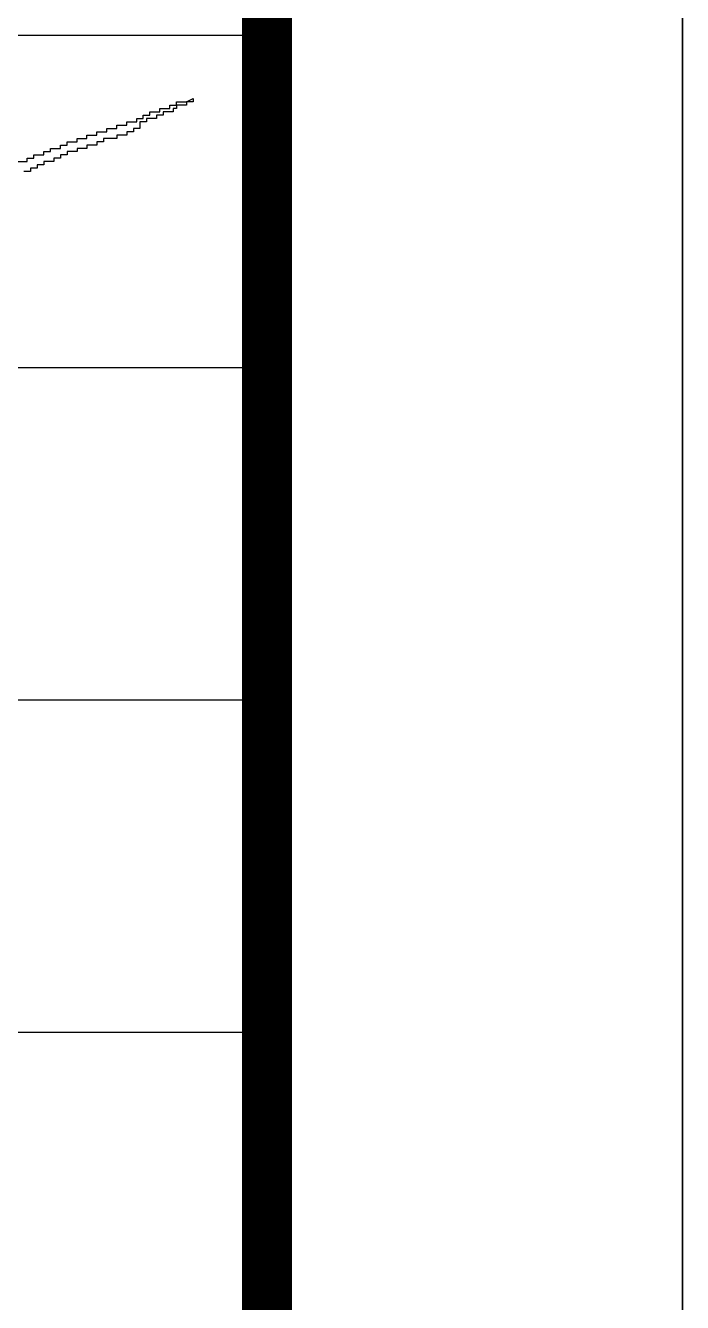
# Model space of a CAD drawing. Header units: millimetres. Extents: x 434053 to 1059003, y -2417481 to 936527.
# Drawn here: x 545305 to 545621, y -2323073 to -2322458 of the extents above; entities that cross this region are included whole.
import ezdxf

# ---------------------------------------------------------------- set-up
doc = ezdxf.new("R2010")
doc.units = ezdxf.units.MM
doc.header["$LTSCALE"] = 1000
doc.header["$MEASUREMENT"] = 0
for name, color, linetype in [('A-ANNO-TTLB', 7, 'Continuous'), ('PUB_TITLE', 4, 'Continuous'), ('TITLIN', 7, 'Continuous'), ('图框层', 3, 'Continuous'), ('电子签名', 6, 'Continuous')]:
    doc.layers.add(name, color=color, linetype=linetype)

# ---------------------------------------------------------------- blocks, each defined once
blk = doc.blocks.new('A$C6C634642')
at = {"linetype": 'Continuous'}
blk.add_lwpolyline([(965000, 270000), (980000, 270000), (980000, 275000), (990000, 275000), (990000, 280000), (1005000, 280000), (1005000, 285000), (1015000, 285000), (1015000, 290000), (1030000, 290000), (1030000, 295000), (1040000, 295000), (1040000, 300000), (1055000, 300000), (1055000, 305000), (1070000, 305000), (1070000, 310000), (1085000, 310000), (1085000, 315000), (1100000, 315000), (1100000, 320000), (1115000, 320000), (1115000, 325000), (1130000, 325000), (1130000, 330000), (1145000, 330000), (1145000, 335000), (1155000, 335000), (1155000, 340000), (1165000, 340000), (1165000, 345000), (1180000, 345000), (1180000, 350000), (1195000, 350000), (1195000, 355000), (1205000, 355000), (1205000, 360000), (1220000, 360000), (1230000, 365000), (1230000, 360000), (1225000, 360000), (1220000, 360000), (1220000, 355000), (1215000, 355000), (1210000, 355000), (1205000, 355000), (1205000, 350000), (1200000, 350000), (1200000, 345000), (1195000, 345000), (1190000, 345000), (1185000, 345000), (1185000, 340000), (1180000, 340000), (1175000, 340000), (1175000, 335000), (1170000, 335000), (1165000, 335000), (1160000, 335000), (1160000, 330000), (1155000, 330000), (1150000, 330000), (1150000, 325000), (1150000, 320000), (1145000, 320000), (1140000, 320000), (1140000, 315000), (1135000, 315000), (1130000, 315000), (1130000, 310000), (1125000, 310000), (1120000, 310000), (1115000, 310000), (1115000, 305000), (1110000, 305000), (1105000, 305000), (1100000, 305000), (1095000, 305000), (1095000, 300000), (1090000, 300000), (1085000, 300000), (1085000, 295000), (1080000, 295000), (1075000, 295000), (1070000, 295000), (1070000, 290000), (1065000, 290000), (1060000, 290000), (1055000, 290000), (1055000, 285000), (1050000, 285000), (1045000, 285000), (1040000, 285000), (1040000, 280000), (1035000, 280000), (1030000, 280000), (1030000, 275000), (1025000, 275000), (1020000, 275000), (1020000, 270000), (1015000, 270000), (1010000, 270000), (1005000, 270000), (1005000, 265000), (1000000, 265000), (995000, 265000), (995000, 260000), (990000, 260000), (985000, 260000), (985000, 255000), (980000, 255000), (975000, 255000)], dxfattribs=at)
blk = doc.blocks.new('A$C62AF6C70')
at = {"layer": '电子签名'}
blk.add_lwpolyline([(0, 0), (0, 10382.2), (2510.4, 10382.2), (2510.4, 0)], close=True, dxfattribs=at)
at = {"layer": '电子签名', "xscale": 0.001595915279045558, "yscale": 0.001595915279045558, "zscale": 0.001595915279045558}
blk.add_blockref('A$C6C634642', (369.2, 6447.2), dxfattribs=at)
blk = doc.blocks.new('asdgdfgsghfdjfh')
at = {"xscale": 0.01000000000265255, "yscale": 0.01000000000265255, "zscale": 0.01000000000265255}
blk.add_blockref('A$C62AF6C70', (-25.104, 100.293), dxfattribs=at)
blk = doc.blocks.new('asdfgafg21GZ_LABEL2')
at = {"layer": 'TITLIN'}
for p, q in [((-46.679, 172.115), (0, 172.115)), ((-46.679, 164.115), (0, 164.115)), ((-65, 156.115), (0, 156.115)), ((-46.679, 148.115), (0, 148.115))]:
    blk.add_line(p, q, dxfattribs=at)
blk = doc.blocks.new('asdfdfsdh')
blk.add_lwpolyline([(10705.8, 1755.2), (10705.8, 500), (5514.7, 500), (5514.7, 1755.2)], close=True)
at = {"layer": 'A-ANNO-TTLB'}
blk.add_lwpolyline([(0, 42050), (29700, 42050), (29700, 0), (0, 0)], close=True, dxfattribs=at)
at = {"layer": 'A-ANNO-TTLB', "const_width": 60}
blk.add_lwpolyline([(500, 40800), (500, 500), (29200, 500), (29200, 40800)], close=True, dxfattribs=at)
at = {"layer": '图框层', "rotation": 270}
for name, xscale, yscale, zscale in [('asdfgafg21GZ_LABEL2', 50.00000001002963, 50.00000001002963, 50.00000001002963), ('asdgdfgsghfdjfh', 50, 50, 50)]:
    blk.add_blockref(name, (500, 500), dxfattribs=dict(at, xscale=xscale, yscale=yscale, zscale=zscale))

msp = doc.modelspace()

# ---------------------------------------------------------------- linework, layer by layer
at = {"layer": 'PUB_TITLE'}
msp.add_lwpolyline([(528800.94, -2326104.77), (545620.94, -2326104.77), (545620.94, -2314224.77), (528800.94, -2314224.77)], close=True, dxfattribs=at)

# ---------------------------------------------------------------- block references
at = {"xscale": 0.4, "yscale": 0.4, "zscale": 0.4, "rotation": 90}
msp.add_blockref('asdfdfsdh', (545620.94, -2326104.77), dxfattribs=at)

doc.saveas('drawing.dxf')
